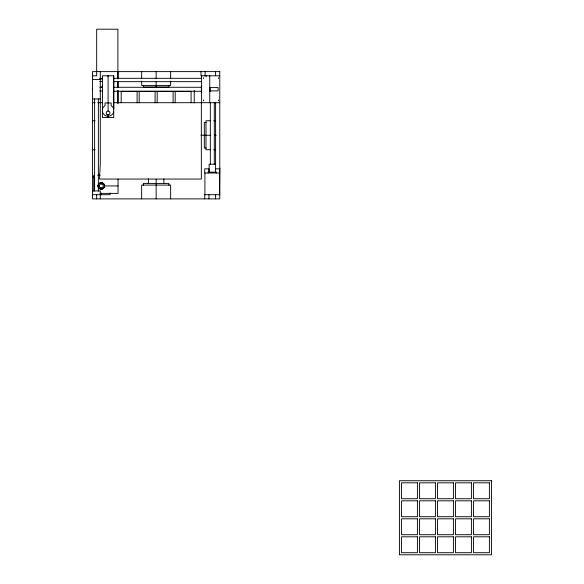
<?xml version="1.0" encoding="UTF-8"?>
<svg xmlns="http://www.w3.org/2000/svg" width="584" height="584" viewBox="0 0 584 584"><rect width="100%" height="100%" fill="white"/><g stroke="black" fill="none" stroke-linecap="round" stroke-linejoin="round"><path stroke-width="0.88" d="M92.513 89.644L92.513 89.264M108.091 114.836L108.091 117.545L108.091 116.296M113.727 75.796L113.727 117.545L102.455 117.545L102.455 75.796L113.727 75.796L113.727 108.909L113.15 107.529L111.135 105.485L111.135 102.937L105.04 102.937L105.04 105.485L103.025 107.529L102.455 108.909M113.727 111.989L113.15 113.369A5.847 5.847 0 0 1 103.025 113.369L102.455 111.989M92.513 75.796L96.688 75.796L96.688 29.2L117.895 29.2L117.895 78.891M219.774 75.796L200.984 75.796L200.984 71.62M99.784 78.314L102.514 78.314M113.42 78.314L201.604 78.314M99.747 79.044L102.455 79.044M92.513 79.555L100.295 79.555M99.747 81.439L102.455 81.439M113.369 81.658L201.604 81.658M113.727 87.279L201.385 87.279M99.747 87.286L102.455 87.286M209.751 87.578L218.102 87.578L218.102 90.914L209.751 90.914M99.747 90.973L102.455 90.973M113.727 91.257L201.385 91.257M92.513 98.937L100.295 98.937M92.513 102.696L95.104 102.696M97.703 102.696L102.455 102.696M113.727 102.696L219.774 102.696M92.513 120.757L95.097 120.757M210.298 120.757L205.984 120.757L205.984 149.745L210.298 149.745M213.744 120.757L215.467 120.757M206.137 122.479L204.32 122.479L204.32 148.022L206.137 148.022M200.947 135.247L210.809 135.247M214.394 135.247L216.189 135.247M92.513 149.745L95.097 149.745M213.744 149.745L215.467 149.745M215.503 164.206L209.138 164.206L209.138 172.156M219.774 168.185L219.606 194.706M215.598 168.82L219.774 168.82M219.774 172.995L204.743 172.995L204.743 168.82L208.919 168.82L208.919 172.156M97.572 175.215L100.222 175.215M92.513 177.171L94.265 177.171M97.944 185.938L99.295 185.938M104.624 185.938A3.343 3.343 0 0 1 99.608 188.829A3.343 3.343 0 0 1 99.608 183.047A3.343 3.343 0 0 1 104.624 185.938L118.034 185.938M92.513 190.946L100.295 190.946L100.295 198.881M100.039 193.392L118.034 193.392L118.034 179.113M92.513 194.706L110.047 194.706L110.047 192.954M219.774 194.706L204.743 194.706L204.743 198.881M218.518 77.679L218.518 78.548M218.518 99.966L218.518 100.828M216.489 172.995L216.489 172.156L208.152 172.156L208.152 172.995M215.598 71.62L215.598 75.796M215.598 102.244L215.598 172.156M215.598 194.706L215.598 198.881M214.313 102.696L214.313 164.206M210.335 102.696L210.335 164.206M210.167 87.636L210.167 91.571M209.751 75.796L209.751 102.696M208.919 194.706L208.919 198.881M206.4 75.796L206.4 76.249M205.159 71.62L205.152 76.249M204.911 172.995L204.911 194.706M203.466 77.679L203.466 78.548M203.466 99.966L203.466 100.828M201.604 75.796L201.604 102.696M201.385 86.009L201.385 92.52M201.341 102.696L201.341 179.054L99.477 179.054L100.295 164.206L100.295 71.62M194.253 90.432L194.253 102.981M191.092 102.828L191.092 91.338L121.195 91.338L121.195 102.828M175.185 91.338L175.185 102.828M173.098 91.338L173.098 102.828M170.637 71.62L170.637 78.511M170.637 81.096L170.637 85.41L141.649 85.41L141.649 81.096M170.637 198.881L170.637 185.091L141.649 185.091L141.649 198.881M168.915 85.257L168.915 87.074L143.372 87.074L143.372 85.257M168.915 185.245L168.915 183.427L143.372 183.427L143.372 185.245M163.87 178.865L163.87 183.427M157.184 91.338L157.184 102.828M156.14 71.62L156.14 78.782M156.14 81.475L156.14 87.739M156.14 179.237L156.14 198.881M155.103 91.338L155.103 102.828M148.416 178.865L148.416 183.427M141.649 71.62L141.649 78.511M139.189 91.338L139.189 102.828M137.101 91.338L137.101 102.828M118.034 71.62L118.034 78.782M118.034 81.475L118.034 87.739M118.034 90.476L118.034 103.251M117.895 81.614L117.895 87.067M117.895 90.703L117.895 103.426M108.091 76.592L108.091 75.796L108.091 111.077M101.966 86.125L101.966 87.337M101.28 182.755L101.28 183.945M101.28 187.924L101.28 189.121M101.28 193.034L101.28 194.706M98.367 98.937L98.367 191.056M96.688 194.706L96.688 198.881M94.608 98.937L94.608 191.056M93.739 175.215L93.739 190.902M219.774 71.62L92.513 71.62L92.513 198.881L219.774 198.881L219.774 71.62M491.487 480.734L399.427 480.734L399.427 554.8L491.487 554.8L491.487 480.734M417.421 482.822L401.515 482.822L401.515 498.729L417.421 498.729L417.421 482.822M435.416 482.822L419.509 482.822L419.509 498.729L435.416 498.729L435.416 482.822M453.41 482.822L437.504 482.822L437.504 498.729L453.41 498.729L453.41 482.822M471.405 482.822L455.498 482.822L455.498 498.729L471.405 498.729L471.405 482.822M489.399 482.822L473.493 482.822L473.493 498.729L489.399 498.729L489.399 482.822M417.421 500.816L401.515 500.816L401.515 516.723L417.421 516.723L417.421 500.816M435.416 500.816L419.509 500.816L419.509 516.723L435.416 516.723L435.416 500.816M453.41 500.816L437.504 500.816L437.504 516.723L453.41 516.723L453.41 500.816M471.405 500.816L455.498 500.816L455.498 516.723L471.405 516.723L471.405 500.816M489.399 500.816L473.493 500.816L473.493 516.723L489.399 516.723L489.399 500.816M417.421 518.811L401.515 518.811L401.515 534.718L417.421 534.718L417.421 518.811M435.416 518.811L419.509 518.811L419.509 534.718L435.416 534.718L435.416 518.811M453.41 518.811L437.504 518.811L437.504 534.718L453.41 534.718L453.41 518.811M471.405 518.811L455.498 518.811L455.498 534.718L471.405 534.718L471.405 518.811M489.399 518.811L473.493 518.811L473.493 534.718L489.399 534.718L489.399 518.811M417.421 536.806L401.515 536.806L401.515 552.712L417.421 552.712L417.421 536.806M435.416 536.806L419.509 536.806L419.509 552.712L435.416 552.712L435.416 536.806M453.41 536.806L437.504 536.806L437.504 552.712L453.41 552.712L453.41 536.806M471.405 536.806L455.498 536.806L455.498 552.712L471.405 552.712L471.405 536.806M489.399 536.806L473.493 536.806L473.493 552.712L489.399 552.712L489.399 536.806M107.149 114.581A1.876 1.876 0 0 0 109.967 112.953A1.876 1.876 0 0 0 107.149 111.325A1.876 1.876 0 0 0 107.149 114.581M99.689 188.69A3.183 3.183 0 0 0 104.463 185.938A3.183 3.183 0 0 0 99.689 183.179A3.183 3.183 0 0 0 99.689 188.69M100.287 187.661A1.986 1.986 0 0 0 103.273 185.938A1.986 1.986 0 0 0 100.287 184.215A1.986 1.986 0 0 0 100.287 187.661"/></g></svg>
